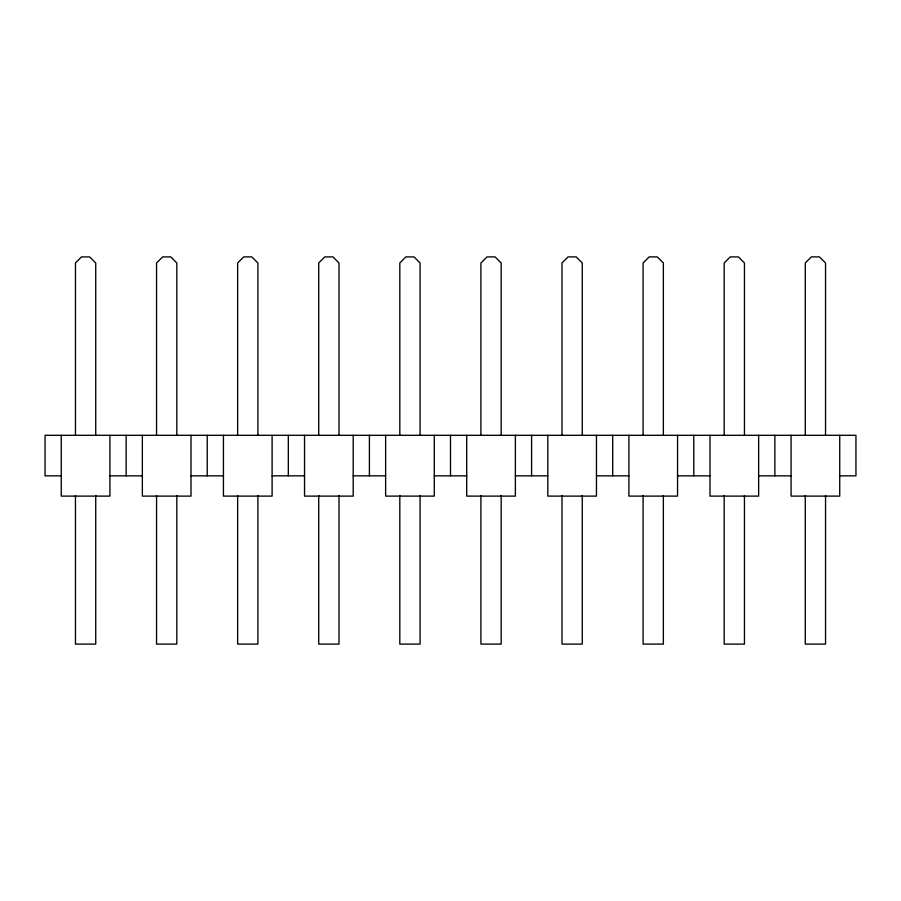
<?xml version="1.0" encoding="UTF-8"?>
<svg xmlns="http://www.w3.org/2000/svg" width="901" height="901" viewBox="0 0 901 901"><rect width="100%" height="100%" fill="white"/><g stroke="black" fill="none" stroke-linecap="round" stroke-linejoin="round"><path stroke-width="1.35" d="M61.268 475.841L45.05 475.841L45.05 435.296L855.95 435.296L855.95 475.841L839.732 475.841M109.922 475.841L142.358 475.841M191.012 475.841L223.448 475.841M272.102 475.841L304.538 475.841M353.192 475.841L385.628 475.841M434.282 475.841L466.718 475.841M515.372 475.841L547.808 475.841M596.462 475.841L628.898 475.841M677.552 475.841L709.988 475.841M758.642 475.841L791.078 475.841M839.732 435.296L839.732 496.113L791.078 496.113L791.078 435.296M825.541 435.296L825.541 262.979L819.46 256.898L811.351 256.898L805.269 262.979L805.269 435.296M825.541 495.494L825.541 644.102L805.269 644.102L805.269 495.494M774.86 435.296L774.86 475.841M758.642 435.296L758.642 496.113L709.988 496.113L709.988 435.296M744.451 435.296L744.451 262.979L738.37 256.898L730.26 256.898L724.179 262.979L724.179 435.296M744.451 495.494L744.451 644.102L724.179 644.102L724.179 495.494M693.77 435.296L693.77 475.841M677.552 435.296L677.552 496.113L628.898 496.113L628.898 435.296M663.361 435.296L663.361 262.979L657.279 256.898L649.17 256.898L643.089 262.979L643.089 435.296M663.361 495.494L663.361 644.102L643.089 644.102L643.089 495.494M612.68 435.296L612.68 475.841M596.462 435.296L596.462 496.113L547.808 496.113L547.808 435.296M582.271 435.296L582.271 262.979L576.19 256.898L568.08 256.898L561.999 262.979L561.999 435.296M582.271 495.494L582.271 644.102L561.999 644.102L561.999 495.494M531.59 435.296L531.59 475.841M515.372 435.296L515.372 496.113L466.718 496.113L466.718 435.296M501.181 435.296L501.181 262.979L495.1 256.898L486.99 256.898L480.909 262.979L480.909 435.296M501.181 495.494L501.181 644.102L480.909 644.102L480.909 495.494M450.5 435.296L450.5 475.841M434.282 435.296L434.282 496.113L385.628 496.113L385.628 435.296M420.091 435.296L420.091 262.979L414.01 256.898L405.9 256.898L399.819 262.979L399.819 435.296M420.091 495.494L420.091 644.102L399.819 644.102L399.819 495.494M369.41 435.296L369.41 475.841M353.192 435.296L353.192 496.113L304.538 496.113L304.538 435.296M339.001 435.296L339.001 262.979L332.92 256.898L324.81 256.898L318.729 262.979L318.729 435.296M339.001 495.494L339.001 644.102L318.729 644.102L318.729 495.494M288.32 435.296L288.32 475.841M272.102 435.296L272.102 496.113L223.448 496.113L223.448 435.296M257.911 435.296L257.911 262.979L251.829 256.898L243.72 256.898L237.639 262.979L237.639 435.296M257.911 495.494L257.911 644.102L237.639 644.102L237.639 495.494M207.23 435.296L207.23 475.841M191.012 435.296L191.012 496.113L142.358 496.113L142.358 435.296M176.821 435.296L176.821 262.979L170.739 256.898L162.631 256.898L156.549 262.979L156.549 435.296M176.821 495.494L176.821 644.102L156.549 644.102L156.549 495.494M126.14 435.296L126.14 475.841M109.922 435.296L109.922 496.113L61.268 496.113L61.268 435.296M95.731 435.296L95.731 262.979L89.649 256.898L81.541 256.898L75.459 262.979L75.459 435.296M95.731 495.494L95.731 644.102L75.459 644.102L75.459 495.494"/></g></svg>
